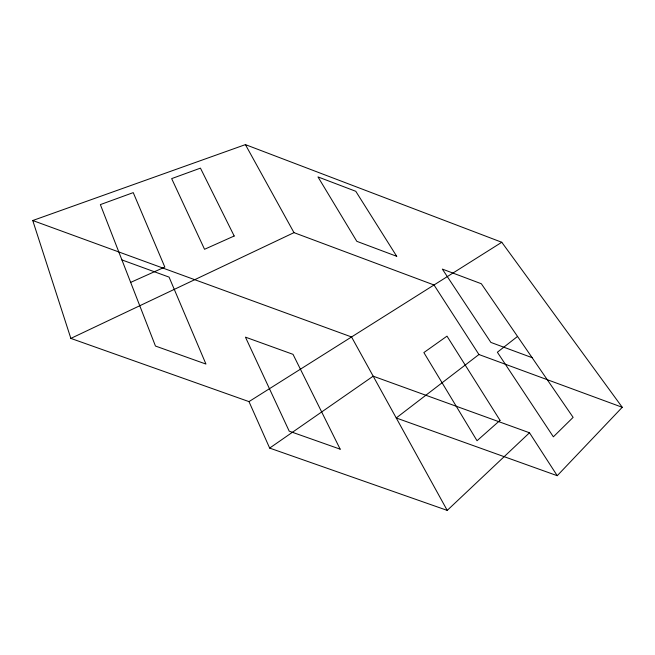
<?xml version="1.0" encoding="UTF-8"?>
<svg xmlns="http://www.w3.org/2000/svg" width="655" height="655" viewBox="0 0 655 655"><rect width="100%" height="100%" fill="white"/><g stroke="black" fill="none" stroke-linecap="round" stroke-linejoin="round"><path stroke-width="0.98" d="M557.233 475.694L622.25 407.295L501.779 242.268L245.412 144.616L32.75 220.522L70.855 338.406L248.982 401.613L269.663 448.094L447.226 510.384L529.494 432.775L557.233 475.694L396.234 417.972L478.936 354.519L622.25 407.295M517.532 336.433L497.382 352.234L553.369 436.819L573.125 417.366L481.335 283.746L442.33 269.082L490.873 342.418L532.122 357.679M269.663 448.094L373.178 376.175L529.494 432.775M248.982 401.613L501.779 242.268M70.855 338.406L293.98 232.64L434.019 284.982L478.936 354.519M130.664 282.387L164.823 267.076L133.243 192.619L100.371 204.606L155.456 346.036L205.948 364.065L169.072 277.114L121.912 259.92M32.75 220.522L351.547 336.965L447.226 510.384M245.412 144.616L293.98 232.64M500.035 420.363L477.028 440.733L423.867 352.57L446.997 336.146L500.035 420.363M234.187 236.005L204.548 249.285L171.659 178.618L200.446 168.13L234.187 236.005M340.166 449.166L289.207 431.162L245.445 337.145L293.022 354.339L340.166 449.166M396.717 256.31L356.811 241.327L317.97 176.907L355.78 191.293L396.717 256.31"/></g></svg>
